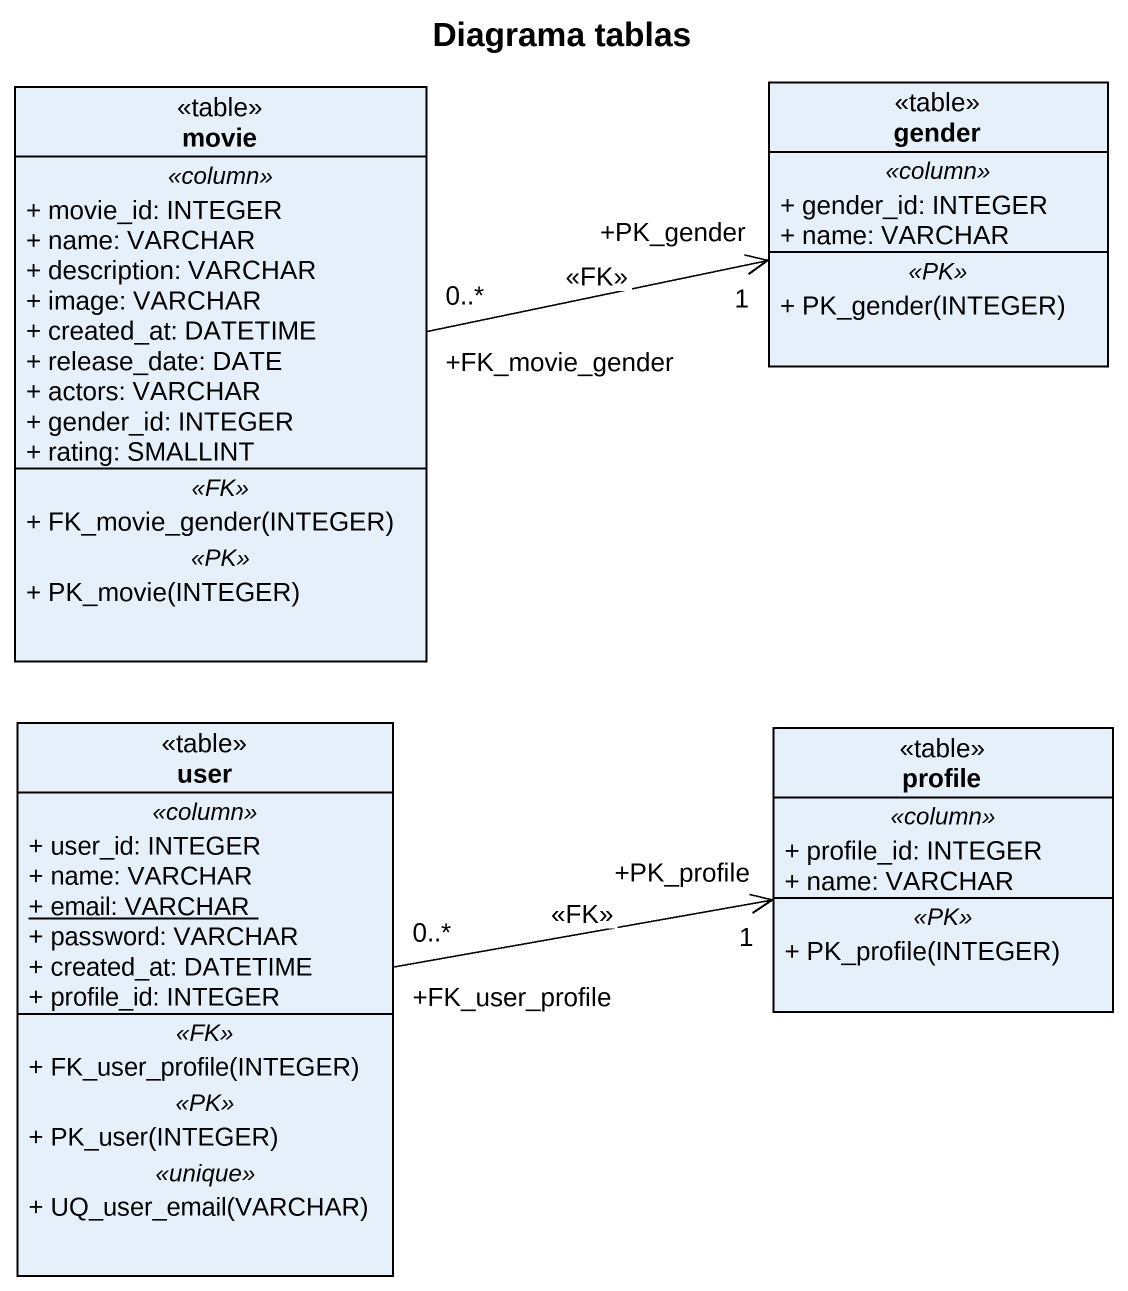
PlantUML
@startuml
title Diagrama tablas
hide circle
hide empty members
skinparam classAttributeIconSize 0
class movie <<table>> {
  .. <<column>> ..
  + movie_id: INTEGER
  + name: VARCHAR
  + description: VARCHAR
  + image: VARCHAR
  + created_at: DATETIME
  + release_date: DATE
  + actors: VARCHAR
  + gender_id: INTEGER
  + rating: SMALLINT
  .. <<FK>> ..
  + FK_movie_gender(INTEGER)
  .. <<PK>> ..
  + PK_movie(INTEGER)
}
class gender <<table>> {
  .. <<column>> ..
  + gender_id: INTEGER
  + name: VARCHAR
  .. <<PK>> ..
  + PK_gender(INTEGER)
}
class user <<table>> {
  .. <<column>> ..
  + user_id: INTEGER
  + name: VARCHAR
  {static} + email: VARCHAR
  + password: VARCHAR
  + created_at: DATETIME
  + profile_id: INTEGER
  .. <<FK>> ..
  + FK_user_profile(INTEGER)
  .. <<PK>> ..
  + PK_user(INTEGER)
  .. <<unique>> ..
  + UQ_user_email(VARCHAR)
}
class profile <<table>> {
  .. <<column>> ..
  + profile_id: INTEGER
  + name: VARCHAR
  .. <<PK>> ..
  + PK_profile(INTEGER)
}
movie "+FK_movie_gender\n0..*" -right-> "+PK_gender\n1" gender : <<FK>>
user "+FK_user_profile\n0..*" -right-> "+PK_profile\n1" profile : <<FK>>
@enduml
